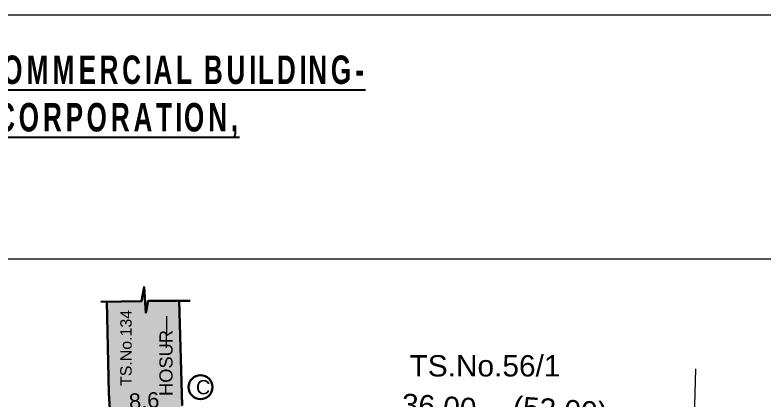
# Model space of a CAD drawing. Header units: metres. Extents: x -1560950 to -1560825, y 42726 to 42863.
# Drawn here: x -1560883.03 to -1560856.72, y 42849 to 42862.53 of the extents above; entities that cross this region are included whole.
import ezdxf
from ezdxf import colors
from ezdxf.entities.mleader import LeaderData, LeaderLine
from ezdxf.math import Vec2, Vec3

# ---------------------------------------------------------------- set-up
doc = ezdxf.new("R2010")
doc.units = ezdxf.units.M
doc.header["$LTSCALE"] = 750
doc.header["$MEASUREMENT"] = 0
doc.header["$PDMODE"] = 35
doc.header["$PDSIZE"] = 50
doc.linetypes.add('DASHED2', pattern=[0.375, 0.25, -0.125])
doc.layers.get('0').update_dxf_attribs({"lineweight": 5})
doc.layers.get('Defpoints').update_dxf_attribs({"lineweight": 0})
doc.layers.add('wall', color=7, linetype='Continuous', lineweight=30)
doc.styles.get("Standard").update_dxf_attribs({"font": 'arial.ttf'})
doc.styles.add('STYLE2', font='romant.shx', dxfattribs={"width": 0.8, "height": 4})
doc.dimstyles.new('Civil Mt', dxfattribs={"dimtxt": 0.3, "dimasz": 0.15, "dimexe": 0, "dimexo": 0, "dimgap": 0.1, "dimtad": 0, "dimzin": 0, "dimdsep": 46, "dimtxsty": 'Standard', "dimblk": 'ARCHTICK', "dimcen": 0, "dimse1": 1, "dimse2": 1, "dimclrd": 253, "dimadec": 0, "dimazin": 3, "dimtfac": 1, "dimtofl": 0, "dimtmove": 1, "dimatfit": 3, "dimfxl": 0, "dimfrac": 2, "dimtolj": 1, "dimtzin": 0, "dimarcsym": 0})

# ---------------------------------------------------------------- blocks, each defined once
blk = doc.blocks.new('*D889')
at = {"layer": 'Defpoints', "color": 0, "ltscale": 0.25}
for p in [(222.532, -167.213), (222.448, -168.464), (275.329, -172.014)]:
    blk.add_point(p, dxfattribs=at)
at = {"layer": 'wall', "color": 7, "ltscale": 0.25, "insert": (248.972, -168.988), "char_height": 1.5, "attachment_point": 5, "rotation": 356.159}
blk.add_mtext('\\A1;(53.00)', dxfattribs=at)
blk = doc.blocks.new('_ArchTick')
at = {"color": 0, "linetype": 'ByBlock', "const_width": 0.15}
blk.add_lwpolyline([(-0.5, -0.5), (0.5, 0.5)], dxfattribs=at)
blk = doc.blocks.new('*D887')
at = {"layer": 'Defpoints', "color": 0, "ltscale": 0.25}
for p in [(222.448, -168.464), (258.443, -169.739), (258.367, -170.875)]:
    blk.add_point(p, dxfattribs=at)
at = {"layer": 'wall', "color": 7, "ltscale": 0.25, "insert": (240.483, -168.533), "char_height": 1.5, "attachment_point": 5, "rotation": 356.159}
blk.add_mtext('\\A1;36.00', dxfattribs=at)
blk = doc.blocks.new('A$C708C468C')
at = {"ltscale": 0.25}
h = blk.add_hatch(color=51, dxfattribs=at)
h.dxf.hatch_style = 1
h.paths.add_polyline_path([(16.497, 45.657), (16.272, 53.022), (14.104, 53.022), (13.941, 52.188), (13.807, 53.989), (13.628, 52.992), (11.203, 52.956), (11.341, 46.55), (11.428, 45.135), (1.376, 44.936), (1.452, 41.056), (2.711, 40.693), (0, 40.355), (1.477, 40.137), (1.559, 36.43), (11.954, 36.555), (12.068, 34.694), (11.816, 29.539), (14.082, 29.539), (14.395, 30.897), (14.349, 28.687), (14.613, 29.645), (17.116, 29.735), (17.419, 35.188), (54.304, 1.666), (85.085, 1.443), (85.085, 5.402), (83.982, 5.776), (86.105, 5.984), (85.007, 6.306), (85.007, 9.717), (79.468, 9.717), (57.068, 9.717)])
at = {"color": 0, "linetype": 'DASHED2', "ltscale": 0.25}
blk.add_line((52.416, 43.245), (52.561, 48.243), dxfattribs=at)
at = {"layer": 'wall', "color": 0, "ltscale": 0.25}
for p, q in [((11.341, 46.55), (11.203, 52.956)), ((16.497, 45.657), (16.272, 53.022)), ((11.341, 46.55), (12.068, 34.694))]:
    blk.add_line(p, q, dxfattribs=at)
blk.add_lwpolyline([(10.769, 52.949), (13.628, 52.992), (13.807, 53.989), (13.941, 52.188), (14.104, 53.022), (17.038, 53.022)], dxfattribs=at)
at = {"layer": 'wall', "color": 240, "ltscale": 0.25}
blk.add_circle((17.776, 46.955), 0.844, dxfattribs=at)
at = {"color": 0, "lineweight": -2}
for s, height, rotation, p in [('TS.No.134', 0.8, 90, (12.938, 47.041)), ('8.6', 1.1, 3.6167, (12.783, 45.393))]:
    blk.add_text(s, height=height, rotation=rotation, dxfattribs=at).set_placement(p)
blk.add_text('TS.No.56/1', height=1.5, dxfattribs=at).set_placement((32.459, 47.705))
at = {"color": 1, "lineweight": -2}
blk.add_text('C', height=1, rotation=357.8152, dxfattribs=at).set_placement((17.436, 46.474))
at = {"layer": 'wall', "color": 0, "ltscale": 0.25}
dim = blk.add_aligned_dim(p1=(69.378, 42.106), p2=(16.497, 45.657), distance=-1.254, text='(<>)', dimstyle='Civil Mt', dxfattribs=at)
dim.commit()
dim.dimension.update_dxf_attribs({"geometry": '*D889', "text_midpoint": (43.021, 45.132), "insert": (-205.951, 214.12)})
dim = blk.add_aligned_dim(p1=(16.497, 45.657), p2=(52.416, 43.245), distance=1.139, dimstyle='Civil Mt', dxfattribs=at)
dim.commit()
dim.dimension.update_dxf_attribs({"geometry": '*D887', "text_midpoint": (34.533, 45.587), "insert": (-205.951, 214.12)})
ml = blk.add_multileader_mtext('Standard', dxfattribs=at)
ml.set_content('HOSUR', color=4)
ml.set_leader_properties(color=252)
ml.build(insert=Vec2(0, 0))
ml.multileader.update_dxf_attribs({"leader_type": 2, "text_left_attachment_type": 2, "text_right_attachment_type": 2, "dogleg_length": 0.1, "arrow_head_size": 0.8, "scale": 2})
ctx = ml.context
ctx.base_point, ctx.scale, ctx.char_height, ctx.arrow_head_size, ctx.landing_gap_size, ctx.plane_origin, ctx.plane_x_axis, ctx.plane_y_axis = Vec3(15.372, 46.334), 2, 0.92, 0.8, 0, Vec3(15.377, 52.754), Vec3(0.000832, 1), Vec3(-1, 0.000832)
ctx.left_attachment, ctx.right_attachment = 2, 2
notes = []
notes.append((ctx, [(0, (1, 1, 0), (15.375, 49.913), (-0.000832, -1), 0.2, [(0, [(15.377, 52.754)], 0, [])])]))
ctx.mtext.insert, ctx.mtext.text_direction, ctx.mtext.rotation, ctx.mtext.flow_direction = Vec3(14.89, 46.334), Vec3(0.000832, 1), 1.569965, 5
for ctx, leaders in notes:
    for number, flags, end, landing, length, lines in leaders:
        leader = LeaderData()
        leader.index, (leader.has_last_leader_line, leader.has_dogleg_vector, leader.attachment_direction) = number, flags
        leader.last_leader_point, leader.dogleg_vector, leader.dogleg_length = Vec3(end), Vec3(landing), length
        for number, points, colour, breaks in lines:
            line = LeaderLine()
            line.index, line.vertices, line.color, line.breaks = number, Vec3.list(points), colors.encode_raw_color(colour), breaks
            leader.lines.append(line)
        ctx.leaders.append(leader)

msp = doc.modelspace()

# ---------------------------------------------------------------- linework, layer by layer
at = {"color": 0, "ltscale": 0.25}
msp.add_line((-1560949.74, 42853.96046), (-1560839.92478, 42853.96046), dxfattribs=at)
msp.add_lwpolyline([(-1560949.74, 42862.52886), (-1560825.35591, 42862.52886), (-1560825.35591, 42771.27671), (-1560949.74, 42771.27671)], close=True, dxfattribs=at)

# ---------------------------------------------------------------- block references
at = {"color": 0, "ltscale": 0.25, "xscale": 0.5, "yscale": 0.5, "zscale": 0.5}
msp.add_blockref('A$C708C468C', (-1560885.40101, 42825.97677, 2350.35815), dxfattribs=at)

# ---------------------------------------------------------------- texts
at = {"color": 0, "lineweight": -2, "ltscale": 0.25, "insert": (-1560947.1328, 42861.10409), "char_height": 1, "width": 241.0268512, "attachment_point": 1, "style": 'STYLE2'}
msp.add_mtext('\\A1;{\\fSwis721 BlkCn BT|b1|i0|c0|p34;\\T1.2;\\L\\C152;PLAN SHOWING THE PROPOSED CONSTRUCTION OF STILT FLOOR, FIRST FLOOR, SECOND FLOOR & THIRD FLOOR COMMERCIAL BUILDING- \\PAUTOMOBILE SHOWROOMS IN SF\\T1;.No: 915/1A, \\T1.2;TS.NO.56/2,\\T1; BLOCK 53, WARD - C\\T1.2; AT HOSUR TOWN, HOSUR CITY MUNICIPAL CORPORATION, \\H1.87801x; \\H0.53248x;\\PHOSUR TALUK, KRISHNAGIRI DISTRICT.\\H1.58421x; }', dxfattribs=at)

doc.saveas('drawing.dxf')
